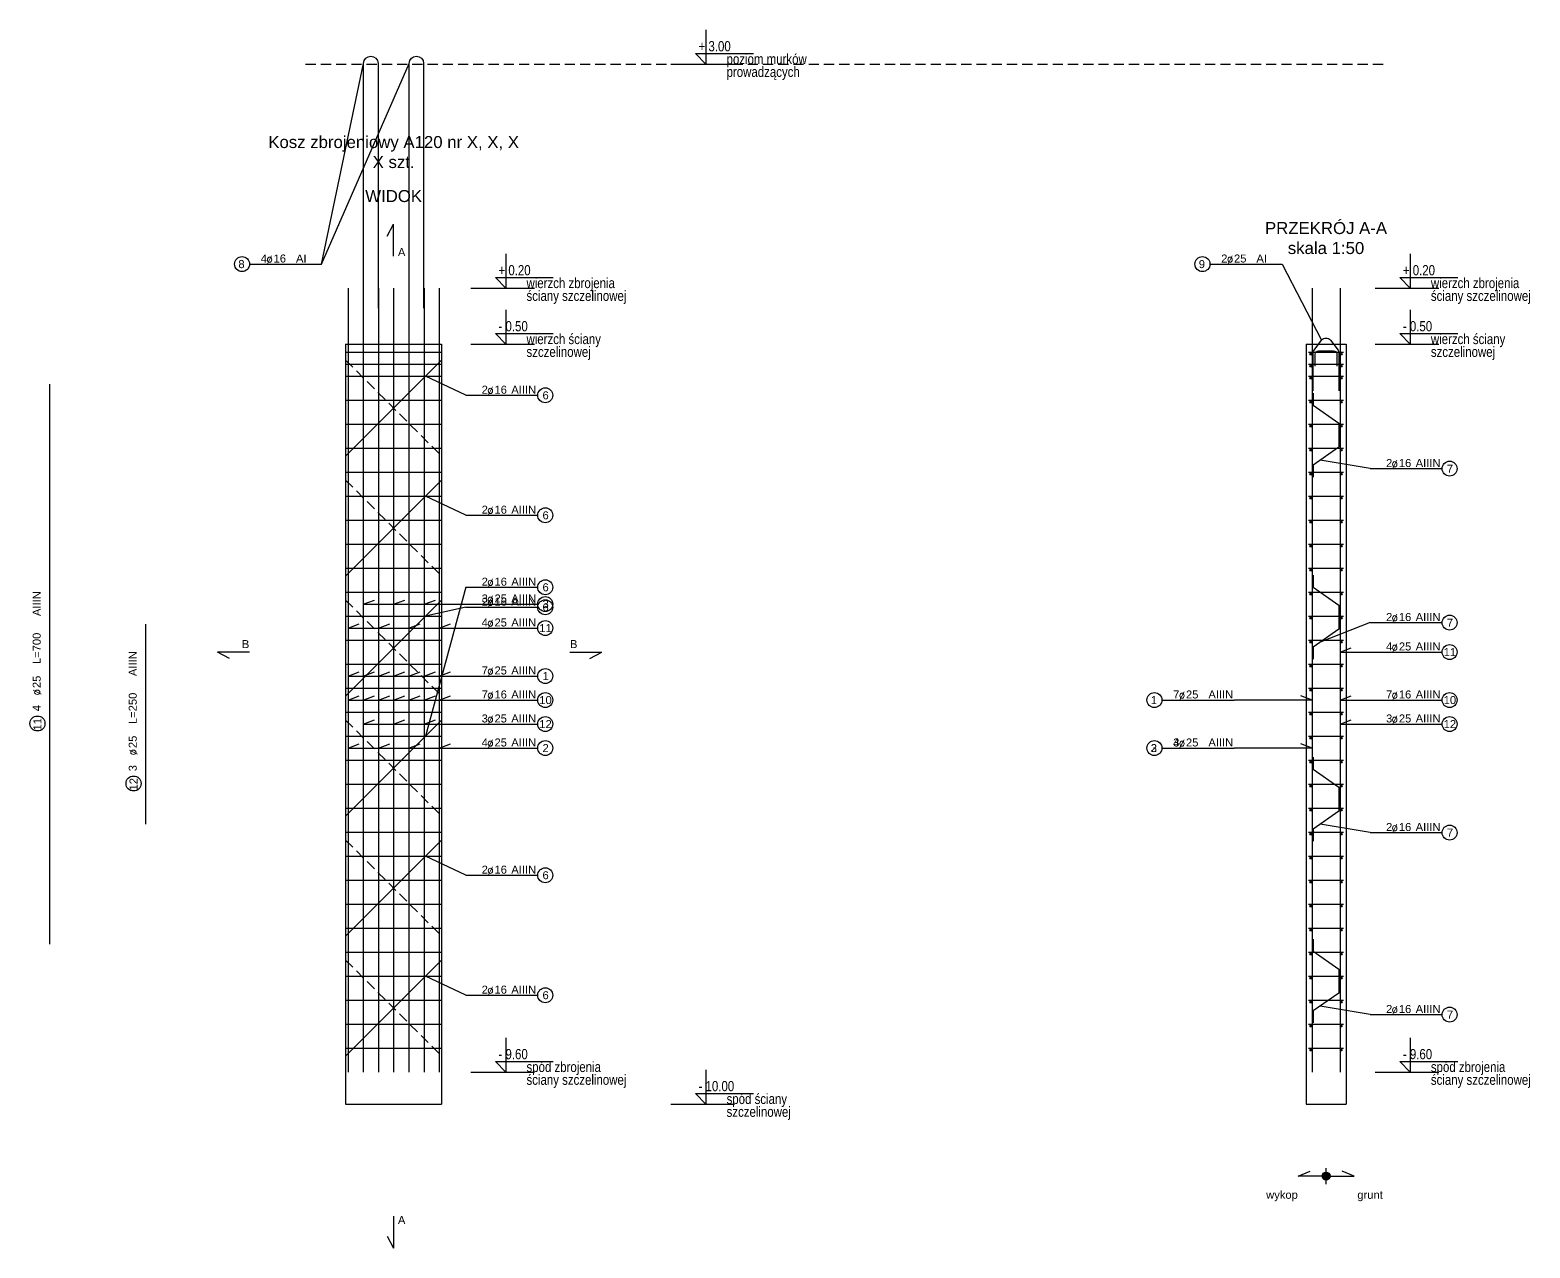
# Model space of a CAD drawing. Extents: x -5033 to 9347, y -16423 to -2362.
# Drawn here: x -1394 to 480, y -16423 to -14900 of the extents above; entities that cross this region are included whole.
import ezdxf
from ezdxf.enums import TextEntityAlignment as Align

# ---------------------------------------------------------------- set-up
doc = ezdxf.new("R2010")
doc.units = 0
doc.header["$MEASUREMENT"] = 0
doc.linetypes.add('DASHED', pattern=[19.05, 12.7, -6.35])
for name, color, linetype in [('__SOL-KOTY_WYSOKOSCIOWE', 4, 'CONTINUOUS'), ('__SOL-OPISY', 4, 'CONTINUOUS'), ('__SOL-PRZERYWANA', 253, 'DASHED'), ('__SOL-WIDOK', 4, 'CONTINUOUS'), ('__SOL-ZBROJENIE', 3, 'CONTINUOUS')]:
    doc.layers.add(name, color=color, linetype=linetype)
doc.styles.add('ARIAL', font='arial.ttf', dxfattribs={"height": 2.5})
doc.styles.add('SIMPLEX', font='SIMPLEX.SHX', dxfattribs={"width": 0.8})
doc.styles.get("Standard").update_dxf_attribs({"font": 'arial.ttf'})

# ---------------------------------------------------------------- blocks, each defined once
blk = doc.blocks.new('OPIS_PRET_BEZ_LINII')
at = {"layer": '__SOL-OPISY'}
blk.add_circle((25.7, 0), 9.36, dxfattribs=at)
at = {"layer": '__SOL-OPISY', "style": 'SIMPLEX', "width": 0.9}
blk.add_text(' %%c ', height=10, dxfattribs=at).set_placement((64.7, -4.8), align=Align.CENTER)
at = {"layer": '__SOL-OPISY', "style": 'ARIAL', "width": 0.8}
blk.add_attdef('NUMER', text='', height=10, dxfattribs=at).set_placement((25.7, 0), align=Align.MIDDLE)
blk.add_attdef('ILOSC', text='', height=10, dxfattribs=at).set_placement((56.9, -5.1), align=Align.RIGHT)
for tag, p in [('SREDNICA', (71, -5.1)), ('DLUGOSC', (95.1, -5.2)), ('STAL', (144.7, -5.2))]:
    blk.add_attdef(tag, p, '', height=10, dxfattribs=at)
blk = doc.blocks.new('OPIS_PRAWY')
at = {"layer": '__SOL-OPISY'}
blk.add_line((0, 0), (90, 0), dxfattribs=at)
blk.add_circle((99.4, 0), 9.36, dxfattribs=at)
at = {"layer": '__SOL-OPISY', "style": 'SIMPLEX', "width": 0.9}
blk.add_text(' %%c ', height=10, dxfattribs=at).set_placement((20.9, 0.5))
at = {"layer": '__SOL-OPISY', "style": 'ARIAL', "width": 0.8}
blk.add_attdef('ILOSC', text='', height=10, dxfattribs=at).set_placement((27.1, 0.1), align=Align.RIGHT)
for tag, p in [('SREDNICA', (35.4, 0.1)), ('STAL', (58.4, 0.5))]:
    blk.add_attdef(tag, p, '', height=10, dxfattribs=at)
for tag, p in [('NUMER', (99.4, 0)), ('DLUGOSC', (52.8, -6.1))]:
    blk.add_attdef(tag, text='', height=10, dxfattribs=at).set_placement(p, align=Align.MIDDLE)
blk = doc.blocks.new('OPIS_LEWY')
at = {"layer": '__SOL-OPISY'}
blk.add_line((-90, 0), (0, 0), dxfattribs=at)
blk.add_circle((-99.4, 0), 9.36, dxfattribs=at)
at = {"layer": '__SOL-OPISY', "style": 'SIMPLEX', "width": 0.9}
blk.add_text(' %%c ', height=10, dxfattribs=at).set_placement((-75, 0.5))
at = {"layer": '__SOL-OPISY', "style": 'ARIAL', "width": 0.8}
for tag, p in [('NUMER', (-99.4, 0)), ('DLUGOSC', (-58.9, -6.6))]:
    blk.add_attdef(tag, text='', height=10, dxfattribs=at).set_placement(p, align=Align.MIDDLE)
blk.add_attdef('ILOSC', text='', height=10, dxfattribs=at).set_placement((-74, 0.1), align=Align.RIGHT)
for tag, p in [('SREDNICA', (-65.8, 0.1)), ('STAL', (-42.7, 0.3))]:
    blk.add_attdef(tag, p, '', height=10, dxfattribs=at)
blk = doc.blocks.new('KOTA')
at = {"layer": '__SOL-KOTY_WYSOKOSCIOWE'}
for p, q in [((0, 33.4), (0, 0)), ((-34, 0), (28, 0)), ((0, 0), (-9.9, 10.4)), ((-9.9, 10.4), (46.5, 10.4))]:
    blk.add_line(p, q, dxfattribs=at)
at = {"layer": '__SOL-KOTY_WYSOKOSCIOWE', "style": 'ARIAL', "width": 0.8}
blk.add_attdef('RZEDNA', (500.5, 15.9), '', height=10.4, dxfattribs=at)

msp = doc.modelspace()

# ---------------------------------------------------------------- hatches: boundary and pattern name
at = {"layer": '__SOL-OPISY'}
msp.add_hatch(color=256, dxfattribs=at).paths.add_polyline_path([(230, -16333, 1), (220, -16333, 1)])
at = {"layer": '__SOL-ZBROJENIE'}
for points in [[(207.2, -15305.5, 1), (204.8, -15305.5, 1)], [(245.2, -15305.5, 1), (242.8, -15305.5, 1)], [(207.2, -15320.5, 1), (204.8, -15320.5, 1)], [(245.2, -15320.5, 1), (242.8, -15320.5, 1)], [(207.2, -15335.5, 1), (204.8, -15335.5, 1)], [(245.2, -15335.5, 1), (242.8, -15335.5, 1)], [(207.2, -15365.5, 1), (204.8, -15365.5, 1)], [(245.2, -15365.5, 1), (242.8, -15365.5, 1)], [(207.2, -15395.5, 1), (204.8, -15395.5, 1)], [(245.2, -15395.5, 1), (242.8, -15395.5, 1)], [(207.2, -15425.5, 1), (204.8, -15425.5, 1)], [(245.2, -15425.5, 1), (242.8, -15425.5, 1)], [(207.2, -15455.5, 1), (204.8, -15455.5, 1)], [(245.2, -15455.5, 1), (242.8, -15455.5, 1)], [(207.2, -15485.5, 1), (204.8, -15485.5, 1)], [(245.2, -15485.5, 1), (242.8, -15485.5, 1)], [(207.2, -15515.5, 1), (204.8, -15515.5, 1)], [(245.2, -15515.5, 1), (242.8, -15515.5, 1)], [(207.2, -15545.5, 1), (204.8, -15545.5, 1)], [(245.2, -15545.5, 1), (242.8, -15545.5, 1)], [(207.2, -15575.5, 1), (204.8, -15575.5, 1)], [(245.2, -15575.5, 1), (242.8, -15575.5, 1)], [(207.2, -15605.5, 1), (204.8, -15605.5, 1)], [(245.2, -15605.5, 1), (242.8, -15605.5, 1)], [(207.2, -15635.5, 1), (204.8, -15635.5, 1)], [(245.2, -15635.5, 1), (242.8, -15635.5, 1)], [(207.2, -15665.5, 1), (204.8, -15665.5, 1)], [(245.2, -15665.5, 1), (242.8, -15665.5, 1)], [(207.2, -15695.5, 1), (204.8, -15695.5, 1)], [(245.2, -15695.5, 1), (242.8, -15695.5, 1)], [(207.2, -15725.5, 1), (204.8, -15725.5, 1)], [(245.2, -15725.5, 1), (242.8, -15725.5, 1)], [(207.2, -15755.5, 1), (204.8, -15755.5, 1)], [(245.2, -15755.5, 1), (242.8, -15755.5, 1)], [(207.2, -15785.5, 1), (204.8, -15785.5, 1)], [(245.2, -15785.5, 1), (242.8, -15785.5, 1)], [(207.2, -15815.5, 1), (204.8, -15815.5, 1)], [(245.2, -15815.5, 1), (242.8, -15815.5, 1)], [(207.2, -15845.5, 1), (204.8, -15845.5, 1)], [(245.2, -15845.5, 1), (242.8, -15845.5, 1)], [(207.2, -15875.5, 1), (204.8, -15875.5, 1)], [(245.2, -15875.5, 1), (242.8, -15875.5, 1)], [(207.2, -15905.5, 1), (204.8, -15905.5, 1)], [(245.2, -15905.5, 1), (242.8, -15905.5, 1)], [(207.2, -15935.5, 1), (204.8, -15935.5, 1)], [(245.2, -15935.5, 1), (242.8, -15935.5, 1)], [(207.2, -15965.5, 1), (204.8, -15965.5, 1)], [(245.2, -15965.5, 1), (242.8, -15965.5, 1)], [(207.2, -15995.5, 1), (204.8, -15995.5, 1)], [(245.2, -15995.5, 1), (242.8, -15995.5, 1)], [(207.2, -16025.5, 1), (204.8, -16025.5, 1)], [(245.2, -16025.5, 1), (242.8, -16025.5, 1)], [(207.2, -16055.5, 1), (204.8, -16055.5, 1)], [(245.2, -16055.5, 1), (242.8, -16055.5, 1)], [(207.2, -16085.5, 1), (204.8, -16085.5, 1)], [(245.2, -16085.5, 1), (242.8, -16085.5, 1)], [(207.2, -16115.5, 1), (204.8, -16115.5, 1)], [(245.2, -16115.5, 1), (242.8, -16115.5, 1)], [(207.2, -16145.5, 1), (204.8, -16145.5, 1)], [(245.2, -16145.5, 1), (242.8, -16145.5, 1)], [(207.2, -16175.5, 1), (204.8, -16175.5, 1)], [(245.2, -16175.5, 1), (242.8, -16175.5, 1)]]:
    msp.add_hatch(color=256, dxfattribs=at).paths.add_polyline_path(points)

# ---------------------------------------------------------------- linework, layer by layer
at = {"layer": '__SOL-OPISY'}
for p, q in [((-1030, -15193), (-977.5, -14942)), ((-1030, -15193), (-920.5, -14942)), ((-948, -15158), (-940, -15143)), ((-940, -15183), (-940, -15143)), ((170, -15193), (219.4, -15287.9)), ((-850, -15357), (-900, -15333)), ((280, -15448.7), (217.52, -15438.2)), ((-850, -15507), (-900, -15483)), ((-850, -15597), (-900, -15783)), ((-978, -15618), (-963.9, -15612.9)), ((-978, -15618), (-850, -15618)), ((-940, -15618), (-925.9, -15612.9)), ((-902, -15618), (-887.9, -15612.9)), ((-850, -15622), (-900, -15633)), ((-997, -15648), (-982.9, -15642.9)), ((-997, -15648), (-850, -15648)), ((-959, -15648), (-944.9, -15642.9)), ((-921, -15648), (-906.9, -15642.9)), ((-883, -15648), (-868.9, -15642.9)), ((280, -15641.2), (217.52, -15665.7)), ((-1120, -15678), (-1160, -15678)), ((-1145, -15686), (-1160, -15678)), ((-720, -15678), (-680, -15678)), ((-695, -15686), (-680, -15678)), ((242.5, -15678), (256.6, -15672.9)), ((242.5, -15678), (280, -15678)), ((-997, -15708), (-982.9, -15702.9)), ((-978, -15708), (-963.9, -15702.9)), ((-959, -15708), (-944.9, -15702.9)), ((-940, -15708), (-925.9, -15702.9)), ((-921, -15708), (-906.9, -15702.9)), ((-902, -15708), (-887.9, -15702.9)), ((-883, -15708), (-868.9, -15702.9)), ((-997, -15708), (-850, -15708)), ((-997, -15738), (-982.9, -15732.9)), ((-997, -15738), (-850, -15738)), ((-978, -15738), (-963.9, -15732.9)), ((-959, -15738), (-944.9, -15732.9)), ((-940, -15738), (-925.9, -15732.9)), ((-921, -15738), (-906.9, -15732.9)), ((-902, -15738), (-887.9, -15732.9)), ((-883, -15738), (-868.9, -15732.9)), ((207.5, -15738), (110, -15738)), ((207.5, -15738), (193.41, -15732.9)), ((242.5, -15738), (256.6, -15732.9)), ((242.5, -15738), (280, -15738)), ((-978, -15768), (-963.9, -15762.9)), ((-978, -15768), (-850, -15768)), ((-940, -15768), (-925.9, -15762.9)), ((-902, -15768), (-887.9, -15762.9)), ((242.5, -15768), (256.6, -15762.9)), ((242.5, -15768), (280, -15768)), ((-997, -15798), (-982.9, -15792.9)), ((-997, -15798), (-850, -15798)), ((-959, -15798), (-944.9, -15792.9)), ((-921, -15798), (-906.9, -15792.9)), ((-883, -15798), (-868.9, -15792.9)), ((207.5, -15798), (110, -15798)), ((207.5, -15798), (110, -15798)), ((207.5, -15798), (193.41, -15792.9)), ((207.5, -15798), (193.41, -15792.9)), ((280, -15903.7), (217.52, -15893.2)), ((-850, -15957), (-900, -15933)), ((-850, -16107), (-900, -16083)), ((280, -16131.2), (217.52, -16120.7)), ((225, -16343), (225, -16323)), ((190, -16333), (205, -16327)), ((225, -16333), (190, -16333)), ((225, -16333), (260, -16333)), ((260, -16333), (245, -16327)), ((-940, -16383), (-940, -16423)), ((-948, -16408), (-940, -16423))]:
    msp.add_line(p, q, dxfattribs=at)
msp.add_circle((225, -16333), 5, dxfattribs=at)
at = {"layer": '__SOL-PRZERYWANA'}
msp.add_line((-1050, -14943), (300, -14943), dxfattribs=at)
for points in [[(-1000, -15293), (-1000, -15313), (-880, -15433), (-880, -15453)], [(-1000, -15443), (-1000, -15463), (-880, -15583), (-880, -15603)], [(-1000, -15593), (-1000, -15613), (-880, -15733), (-880, -15753)], [(-1000, -15743), (-1000, -15763), (-880, -15883), (-880, -15903)], [(-1000, -15893), (-1000, -15913), (-880, -16033), (-880, -16053)], [(-1000, -16043), (-1000, -16063), (-880, -16183), (-880, -16203)]]:
    msp.add_lwpolyline(points, dxfattribs=at)
at = {"layer": '__SOL-WIDOK'}
for p, q in [((-1000, -15293), (-1000, -16243)), ((-1000, -15293), (-880, -15293)), ((-880, -15293), (-880, -16243)), ((200, -15293), (200, -16243)), ((200, -15293), (250, -15293)), ((250, -15293), (250, -16243)), ((-1000, -16243), (-880, -16243)), ((200, -16243), (250, -16243))]:
    msp.add_line(p, q, dxfattribs=at)
at = {"layer": '__SOL-ZBROJENIE'}
for p, q in [((-997, -15223), (-997, -16203)), ((-978, -15223), (-978, -16203)), ((-959, -15223), (-959, -16203)), ((-940, -15223), (-940, -16203)), ((-921, -15223), (-921, -16203)), ((-902, -15223), (-902, -16203)), ((-883, -15223), (-883, -16203)), ((207.5, -15223), (207.5, -16203)), ((242.5, -15223), (242.5, -16203)), ((-1000, -15303), (-880, -15303)), ((203, -15303), (247, -15303)), ((-1000, -15318), (-880, -15318)), ((203, -15318), (247, -15318)), ((-1370, -15343), (-1370, -16043)), ((-1000, -15333), (-880, -15333)), ((203, -15333), (247, -15333)), ((-1000, -15363), (-880, -15363)), ((203, -15363), (247, -15363)), ((-1000, -15393), (-880, -15393)), ((203, -15393), (247, -15393)), ((-1000, -15423), (-880, -15423)), ((203, -15423), (247, -15423)), ((-1000, -15453), (-880, -15453)), ((203, -15453), (247, -15453)), ((-1000, -15483), (-880, -15483)), ((203, -15483), (247, -15483)), ((-1000, -15513), (-880, -15513)), ((203, -15513), (247, -15513)), ((-1000, -15543), (-880, -15543)), ((203, -15543), (247, -15543)), ((-1000, -15573), (-880, -15573)), ((203, -15573), (247, -15573)), ((-1000, -15603), (-880, -15603)), ((203, -15603), (247, -15603)), ((-1250, -15643), (-1250, -15893)), ((-1000, -15633), (-880, -15633)), ((203, -15633), (247, -15633)), ((-1000, -15663), (-880, -15663)), ((203, -15663), (247, -15663)), ((-1000, -15693), (-880, -15693)), ((203, -15693), (247, -15693)), ((-1000, -15723), (-880, -15723)), ((203, -15723), (247, -15723)), ((-1000, -15753), (-880, -15753)), ((203, -15753), (247, -15753)), ((-1000, -15783), (-880, -15783)), ((203, -15783), (247, -15783)), ((-1000, -15813), (-880, -15813)), ((203, -15813), (247, -15813)), ((-1000, -15843), (-880, -15843)), ((203, -15843), (247, -15843)), ((-1000, -15873), (-880, -15873)), ((203, -15873), (247, -15873)), ((-1000, -15903), (-880, -15903)), ((203, -15903), (247, -15903)), ((-1000, -15933), (-880, -15933)), ((203, -15933), (247, -15933)), ((-1000, -15963), (-880, -15963)), ((203, -15963), (247, -15963)), ((-1000, -15993), (-880, -15993)), ((203, -15993), (247, -15993)), ((-1000, -16023), (-880, -16023)), ((203, -16023), (247, -16023)), ((-1000, -16053), (-880, -16053)), ((203, -16053), (247, -16053)), ((-1000, -16083), (-880, -16083)), ((203, -16083), (247, -16083)), ((-1000, -16113), (-880, -16113)), ((203, -16113), (247, -16113)), ((-1000, -16143), (-880, -16143)), ((203, -16143), (247, -16143)), ((-1000, -16173), (-880, -16173)), ((203, -16173), (247, -16173))]:
    msp.add_line(p, q, dxfattribs=at)
for points in [[(-977.5, -15247.9), (-977.5, -14942, -1), (-959.5, -14942), (-959.5, -15247.9)], [(-920.5, -15247.9), (-920.5, -14942, -1), (-902.5, -14942), (-902.5, -15247.9)], [(209, -15351.5), (209, -15303, -0.16), (210, -15300.4), (219.4, -15287.9, -0.45), (230.6, -15287.9), (240, -15300.4, -0.16), (241, -15303), (241, -15351.5)], [(211.5, -15320.5), (211.5, -15305.5, -0.48), (215.5, -15301.5), (234.5, -15301.5, -0.48), (238.5, -15305.5), (238.5, -15320.5)]]:
    msp.add_lwpolyline(points, format="xyb", dxfattribs=at)
for points in [[(-880, -15293), (-880, -15313), (-1000, -15433), (-1000, -15453)], [(209, -15354.3), (209, -15369.3), (241, -15391.8), (241, -15421.8), (209, -15444.2), (209, -15459.2)], [(-880, -15443), (-880, -15463), (-1000, -15583), (-1000, -15603)], [(-880, -15593), (-880, -15613), (-1000, -15733), (-1000, -15753)], [(209, -15581.8), (209, -15596.8), (241, -15619.2), (241, -15649.2), (209, -15671.7), (209, -15686.7)], [(-880, -15743), (-880, -15763), (-1000, -15883), (-1000, -15903)], [(209, -15809.3), (209, -15824.3), (241, -15846.8), (241, -15876.8), (209, -15899.2), (209, -15914.2)], [(-880, -15893), (-880, -15913), (-1000, -16033), (-1000, -16053)], [(-880, -16043), (-880, -16063), (-1000, -16183), (-1000, -16203)], [(209, -16036.8), (209, -16051.8), (241, -16074.2), (241, -16104.2), (209, -16126.7), (209, -16141.7)]]:
    msp.add_lwpolyline(points, dxfattribs=at)
for centre in [(206, -15305.5), (244, -15305.5), (206, -15320.5), (244, -15320.5), (206, -15335.5), (244, -15335.5), (206, -15365.5), (244, -15365.5), (206, -15395.5), (244, -15395.5), (206, -15425.5), (244, -15425.5), (206, -15455.5), (244, -15455.5), (206, -15485.5), (244, -15485.5), (206, -15515.5), (244, -15515.5), (206, -15545.5), (244, -15545.5), (206, -15575.5), (244, -15575.5), (206, -15605.5), (244, -15605.5), (206, -15635.5), (244, -15635.5), (206, -15665.5), (244, -15665.5), (206, -15695.5), (244, -15695.5), (206, -15725.5), (244, -15725.5), (206, -15755.5), (244, -15755.5), (206, -15785.5), (244, -15785.5), (206, -15815.5), (244, -15815.5), (206, -15845.5), (244, -15845.5), (206, -15875.5), (244, -15875.5), (206, -15905.5), (244, -15905.5), (206, -15935.5), (244, -15935.5), (206, -15965.5), (244, -15965.5), (206, -15995.5), (244, -15995.5), (206, -16025.5), (244, -16025.5), (206, -16055.5), (244, -16055.5), (206, -16085.5), (244, -16085.5), (206, -16115.5), (244, -16115.5), (206, -16145.5), (244, -16145.5), (206, -16175.5), (244, -16175.5)]:
    msp.add_circle(centre, 1.2, dxfattribs=at)

# ---------------------------------------------------------------- block references
at = {"layer": '__SOL-KOTY_WYSOKOSCIOWE'}
ref = msp.add_blockref('KOTA', (-550, -14943), dxfattribs=dict(at, xscale=1.28, yscale=1.28, zscale=1.28))
ref.add_attrib('RZEDNA', '+ 3.00', (-559, -14927), dxfattribs={"height": 12.8, "style": 'ARIAL', "width": 0.8})
ref.add_attrib('OPIS1', 'poziom murków', (-524, -14943), dxfattribs={"height": 12.8, "style": 'ARIAL', "width": 0.8})
ref.add_attrib('OPIS2', 'prowadzących', (-524, -14959), dxfattribs={"height": 12.8, "style": 'ARIAL', "width": 0.8})
ref = msp.add_blockref('KOTA', (-800, -15223), dxfattribs=dict(at, xscale=1.28, yscale=1.28, zscale=1.28))
ref.add_attrib('RZEDNA', '+ 0.20', (-809, -15207), dxfattribs={"height": 12.8, "style": 'ARIAL', "width": 0.8})
ref.add_attrib('OPIS1', 'wierzch zbrojenia', (-774, -15223), dxfattribs={"height": 12.8, "style": 'ARIAL', "width": 0.8})
ref.add_attrib('OPIS2', 'ściany szczelinowej', (-774, -15239), dxfattribs={"height": 12.8, "style": 'ARIAL', "width": 0.8})
ref = msp.add_blockref('KOTA', (330, -15223), dxfattribs=dict(at, xscale=1.28, yscale=1.28, zscale=1.28))
ref.add_attrib('RZEDNA', '+ 0.20', (321, -15207), dxfattribs={"height": 12.8, "style": 'ARIAL', "width": 0.8})
ref.add_attrib('OPIS1', 'wierzch zbrojenia', (356, -15223), dxfattribs={"height": 12.8, "style": 'ARIAL', "width": 0.8})
ref.add_attrib('OPIS2', 'ściany szczelinowej', (356, -15239), dxfattribs={"height": 12.8, "style": 'ARIAL', "width": 0.8})
ref = msp.add_blockref('KOTA', (-800, -15293), dxfattribs=dict(at, xscale=1.28, yscale=1.28, zscale=1.28))
ref.add_attrib('RZEDNA', '- 0.50', (-809, -15277), dxfattribs={"height": 12.8, "style": 'ARIAL', "width": 0.8})
ref.add_attrib('OPIS1', 'wierzch ściany', (-774, -15293), dxfattribs={"height": 12.8, "style": 'ARIAL', "width": 0.8})
ref.add_attrib('OPIS2', 'szczelinowej', (-774, -15309), dxfattribs={"height": 12.8, "style": 'ARIAL', "width": 0.8})
ref = msp.add_blockref('KOTA', (330, -15293), dxfattribs=dict(at, xscale=1.28, yscale=1.28, zscale=1.28))
ref.add_attrib('RZEDNA', '- 0.50', (321, -15277), dxfattribs={"height": 12.8, "style": 'ARIAL', "width": 0.8})
ref.add_attrib('OPIS1', 'wierzch ściany', (356, -15293), dxfattribs={"height": 12.8, "style": 'ARIAL', "width": 0.8})
ref.add_attrib('OPIS2', 'szczelinowej', (356, -15309), dxfattribs={"height": 12.8, "style": 'ARIAL', "width": 0.8})
ref = msp.add_blockref('KOTA', (-800, -16203), dxfattribs=dict(at, xscale=1.28, yscale=1.28, zscale=1.28))
ref.add_attrib('RZEDNA', '- 9.60', (-809, -16187), dxfattribs={"height": 12.8, "style": 'ARIAL', "width": 0.8})
ref.add_attrib('OPIS1', 'spód zbrojenia', (-774, -16203), dxfattribs={"height": 12.8, "style": 'ARIAL', "width": 0.8})
ref.add_attrib('OPIS2', 'ściany szczelinowej', (-774, -16219), dxfattribs={"height": 12.8, "style": 'ARIAL', "width": 0.8})
ref = msp.add_blockref('KOTA', (330, -16203), dxfattribs=dict(at, xscale=1.28, yscale=1.28, zscale=1.28))
ref.add_attrib('RZEDNA', '- 9.60', (321, -16187), dxfattribs={"height": 12.8, "style": 'ARIAL', "width": 0.8})
ref.add_attrib('OPIS1', 'spód zbrojenia', (356, -16203), dxfattribs={"height": 12.8, "style": 'ARIAL', "width": 0.8})
ref.add_attrib('OPIS2', 'ściany szczelinowej', (356, -16219), dxfattribs={"height": 12.8, "style": 'ARIAL', "width": 0.8})
ref = msp.add_blockref('KOTA', (-550, -16243), dxfattribs=dict(at, xscale=1.28, yscale=1.28, zscale=1.28))
ref.add_attrib('RZEDNA', '- 10.00', (-559, -16227), dxfattribs={"height": 12.8, "style": 'ARIAL', "width": 0.8})
ref.add_attrib('OPIS1', 'spód ściany', (-524, -16243), dxfattribs={"height": 12.8, "style": 'ARIAL', "width": 0.8})
ref.add_attrib('OPIS2', 'szczelinowej', (-524, -16259), dxfattribs={"height": 12.8, "style": 'ARIAL', "width": 0.8})
at = {"layer": '__SOL-OPISY'}
ref = msp.add_blockref('OPIS_LEWY', (-1030, -15193), dxfattribs=at)
ref.add_attrib('ILOSC', '4', (-1106, -15191), dxfattribs={"height": 10, "style": 'ARIAL'})
ref.add_attrib('SREDNICA', '16', (-1090, -15191), dxfattribs={"height": 10, "style": 'ARIAL'})
ref.add_attrib('STAL', 'AI', (-1062, -15191), dxfattribs={"height": 10, "style": 'ARIAL'})
ref.add_attrib('NUMER', '8', (-1134, -15198), dxfattribs={"height": 10, "style": 'ARIAL'})
ref = msp.add_blockref('OPIS_LEWY', (170, -15193), dxfattribs=at)
ref.add_attrib('ILOSC', '2', (94, -15191), dxfattribs={"height": 10, "style": 'ARIAL'})
ref.add_attrib('SREDNICA', '25', (110, -15191), dxfattribs={"height": 10, "style": 'ARIAL'})
ref.add_attrib('STAL', 'AI', (138, -15191), dxfattribs={"height": 10, "style": 'ARIAL'})
ref.add_attrib('NUMER', '9', (66, -15198), dxfattribs={"height": 10, "style": 'ARIAL'})
ref = msp.add_blockref('OPIS_PRAWY', (-850, -15357), dxfattribs=at)
ref.add_attrib('ILOSC', '2', (-830, -15355), dxfattribs={"height": 10, "style": 'ARIAL'})
ref.add_attrib('SREDNICA', '16', (-814, -15355), dxfattribs={"height": 10, "style": 'ARIAL'})
ref.add_attrib('STAL', 'AIIIN', (-793, -15355), dxfattribs={"height": 10, "style": 'ARIAL'})
ref.add_attrib('NUMER', '6', (-754, -15362), dxfattribs={"height": 10, "style": 'ARIAL'})
ref = msp.add_blockref('OPIS_PRAWY', (280, -15448.7), dxfattribs=at)
ref.add_attrib('ILOSC', '2', (300, -15446.7), dxfattribs={"height": 10, "style": 'ARIAL'})
ref.add_attrib('SREDNICA', '16', (316, -15446.7), dxfattribs={"height": 10, "style": 'ARIAL'})
ref.add_attrib('STAL', 'AIIIN', (337, -15446.7), dxfattribs={"height": 10, "style": 'ARIAL'})
ref.add_attrib('NUMER', '7', (376, -15453.7), dxfattribs={"height": 10, "style": 'ARIAL'})
ref = msp.add_blockref('OPIS_PRAWY', (-850, -15507), dxfattribs=at)
ref.add_attrib('ILOSC', '2', (-830, -15505), dxfattribs={"height": 10, "style": 'ARIAL'})
ref.add_attrib('SREDNICA', '16', (-814, -15505), dxfattribs={"height": 10, "style": 'ARIAL'})
ref.add_attrib('STAL', 'AIIIN', (-793, -15505), dxfattribs={"height": 10, "style": 'ARIAL'})
ref.add_attrib('NUMER', '6', (-754, -15512), dxfattribs={"height": 10, "style": 'ARIAL'})
ref = msp.add_blockref('OPIS_PRAWY', (-850, -15597), dxfattribs=at)
ref.add_attrib('ILOSC', '2', (-830, -15595), dxfattribs={"height": 10, "style": 'ARIAL'})
ref.add_attrib('SREDNICA', '16', (-814, -15595), dxfattribs={"height": 10, "style": 'ARIAL'})
ref.add_attrib('STAL', 'AIIIN', (-793, -15595), dxfattribs={"height": 10, "style": 'ARIAL'})
ref.add_attrib('NUMER', '6', (-754, -15602), dxfattribs={"height": 10, "style": 'ARIAL'})
ref = msp.add_blockref('OPIS_PRET_BEZ_LINII', (-1385, -15793), dxfattribs=dict(at, rotation=90))
ref.add_attrib('NUMER', '11', (-1380, -15776), dxfattribs={"height": 10, "rotation": 90, "style": 'ARIAL'})
ref.add_attrib('ILOSC', '4', (-1381, -15752), dxfattribs={"height": 10, "rotation": 90, "style": 'ARIAL'})
ref.add_attrib('SREDNICA', '25', (-1381, -15723), dxfattribs={"height": 10, "rotation": 90, "style": 'ARIAL'})
ref.add_attrib('DLUGOSC', 'L=700', (-1381, -15693), dxfattribs={"height": 10, "rotation": 90, "style": 'ARIAL'})
ref.add_attrib('STAL', 'AIIIN', (-1381, -15633), dxfattribs={"height": 10, "rotation": 90, "style": 'ARIAL'})
ref = msp.add_blockref('OPIS_PRAWY', (-850, -15618), dxfattribs=at)
ref.add_attrib('ILOSC', '3', (-830, -15616), dxfattribs={"height": 10, "style": 'ARIAL'})
ref.add_attrib('SREDNICA', '25', (-814, -15616), dxfattribs={"height": 10, "style": 'ARIAL'})
ref.add_attrib('STAL', 'AIIIN', (-793, -15616), dxfattribs={"height": 10, "style": 'ARIAL'})
ref.add_attrib('NUMER', '3', (-754, -15623), dxfattribs={"height": 10, "style": 'ARIAL'})
ref = msp.add_blockref('OPIS_PRAWY', (-850, -15622), dxfattribs=at)
ref.add_attrib('ILOSC', '2', (-830, -15620), dxfattribs={"height": 10, "style": 'ARIAL'})
ref.add_attrib('SREDNICA', '16', (-814, -15620), dxfattribs={"height": 10, "style": 'ARIAL'})
ref.add_attrib('STAL', 'AIIIN', (-793, -15620), dxfattribs={"height": 10, "style": 'ARIAL'})
ref.add_attrib('NUMER', '6', (-754, -15627), dxfattribs={"height": 10, "style": 'ARIAL'})
ref = msp.add_blockref('OPIS_PRAWY', (280, -15641.2), dxfattribs=at)
ref.add_attrib('ILOSC', '2', (300, -15639.2), dxfattribs={"height": 10, "style": 'ARIAL'})
ref.add_attrib('SREDNICA', '16', (316, -15639.2), dxfattribs={"height": 10, "style": 'ARIAL'})
ref.add_attrib('STAL', 'AIIIN', (337, -15639.2), dxfattribs={"height": 10, "style": 'ARIAL'})
ref.add_attrib('NUMER', '7', (376, -15646.2), dxfattribs={"height": 10, "style": 'ARIAL'})
ref = msp.add_blockref('OPIS_PRAWY', (-850, -15648), dxfattribs=at)
ref.add_attrib('ILOSC', '4', (-830, -15646), dxfattribs={"height": 10, "style": 'ARIAL'})
ref.add_attrib('SREDNICA', '25', (-814, -15646), dxfattribs={"height": 10, "style": 'ARIAL'})
ref.add_attrib('STAL', 'AIIIN', (-793, -15646), dxfattribs={"height": 10, "style": 'ARIAL'})
ref.add_attrib('NUMER', '11', (-758, -15653), dxfattribs={"height": 10, "style": 'ARIAL'})
ref = msp.add_blockref('OPIS_PRAWY', (280, -15678), dxfattribs=at)
ref.add_attrib('ILOSC', '4', (300, -15676), dxfattribs={"height": 10, "style": 'ARIAL'})
ref.add_attrib('SREDNICA', '25', (316, -15676), dxfattribs={"height": 10, "style": 'ARIAL'})
ref.add_attrib('STAL', 'AIIIN', (337, -15676), dxfattribs={"height": 10, "style": 'ARIAL'})
ref.add_attrib('NUMER', '11', (372, -15683), dxfattribs={"height": 10, "style": 'ARIAL'})
ref = msp.add_blockref('OPIS_PRET_BEZ_LINII', (-1265, -15868), dxfattribs=dict(at, rotation=90))
ref.add_attrib('NUMER', '12', (-1260, -15851), dxfattribs={"height": 10, "rotation": 90, "style": 'ARIAL'})
ref.add_attrib('ILOSC', '3', (-1261, -15827), dxfattribs={"height": 10, "rotation": 90, "style": 'ARIAL'})
ref.add_attrib('SREDNICA', '25', (-1261, -15798), dxfattribs={"height": 10, "rotation": 90, "style": 'ARIAL'})
ref.add_attrib('DLUGOSC', 'L=250', (-1261, -15768), dxfattribs={"height": 10, "rotation": 90, "style": 'ARIAL'})
ref.add_attrib('STAL', 'AIIIN', (-1261, -15708), dxfattribs={"height": 10, "rotation": 90, "style": 'ARIAL'})
ref = msp.add_blockref('OPIS_PRAWY', (-850, -15708), dxfattribs=at)
ref.add_attrib('ILOSC', '7', (-830, -15706), dxfattribs={"height": 10, "style": 'ARIAL'})
ref.add_attrib('SREDNICA', '25', (-814, -15706), dxfattribs={"height": 10, "style": 'ARIAL'})
ref.add_attrib('STAL', 'AIIIN', (-793, -15706), dxfattribs={"height": 10, "style": 'ARIAL'})
ref.add_attrib('NUMER', '1', (-754, -15713), dxfattribs={"height": 10, "style": 'ARIAL'})
ref = msp.add_blockref('OPIS_PRAWY', (-850, -15738), dxfattribs=at)
ref.add_attrib('ILOSC', '7', (-830, -15736), dxfattribs={"height": 10, "style": 'ARIAL'})
ref.add_attrib('SREDNICA', '16', (-814, -15736), dxfattribs={"height": 10, "style": 'ARIAL'})
ref.add_attrib('STAL', 'AIIIN', (-793, -15736), dxfattribs={"height": 10, "style": 'ARIAL'})
ref.add_attrib('NUMER', '10', (-758, -15743), dxfattribs={"height": 10, "style": 'ARIAL'})
ref = msp.add_blockref('OPIS_LEWY', (110, -15738), dxfattribs=at)
ref.add_attrib('ILOSC', '7', (34, -15736), dxfattribs={"height": 10, "style": 'ARIAL'})
ref.add_attrib('SREDNICA', '25', (50, -15736), dxfattribs={"height": 10, "style": 'ARIAL'})
ref.add_attrib('STAL', 'AIIIN', (78, -15736), dxfattribs={"height": 10, "style": 'ARIAL'})
ref.add_attrib('NUMER', '1', (6, -15743), dxfattribs={"height": 10, "style": 'ARIAL'})
ref = msp.add_blockref('OPIS_PRAWY', (280, -15738), dxfattribs=at)
ref.add_attrib('ILOSC', '7', (300, -15736), dxfattribs={"height": 10, "style": 'ARIAL'})
ref.add_attrib('SREDNICA', '16', (316, -15736), dxfattribs={"height": 10, "style": 'ARIAL'})
ref.add_attrib('STAL', 'AIIIN', (337, -15736), dxfattribs={"height": 10, "style": 'ARIAL'})
ref.add_attrib('NUMER', '10', (372, -15743), dxfattribs={"height": 10, "style": 'ARIAL'})
ref = msp.add_blockref('OPIS_PRAWY', (-850, -15768), dxfattribs=at)
ref.add_attrib('ILOSC', '3', (-830, -15766), dxfattribs={"height": 10, "style": 'ARIAL'})
ref.add_attrib('SREDNICA', '25', (-814, -15766), dxfattribs={"height": 10, "style": 'ARIAL'})
ref.add_attrib('STAL', 'AIIIN', (-793, -15766), dxfattribs={"height": 10, "style": 'ARIAL'})
ref.add_attrib('NUMER', '12', (-758, -15773), dxfattribs={"height": 10, "style": 'ARIAL'})
ref = msp.add_blockref('OPIS_PRAWY', (280, -15768), dxfattribs=at)
ref.add_attrib('ILOSC', '3', (300, -15766), dxfattribs={"height": 10, "style": 'ARIAL'})
ref.add_attrib('SREDNICA', '25', (316, -15766), dxfattribs={"height": 10, "style": 'ARIAL'})
ref.add_attrib('STAL', 'AIIIN', (337, -15766), dxfattribs={"height": 10, "style": 'ARIAL'})
ref.add_attrib('NUMER', '12', (372, -15773), dxfattribs={"height": 10, "style": 'ARIAL'})
ref = msp.add_blockref('OPIS_PRAWY', (-850, -15798), dxfattribs=at)
ref.add_attrib('ILOSC', '4', (-830, -15796), dxfattribs={"height": 10, "style": 'ARIAL'})
ref.add_attrib('SREDNICA', '25', (-814, -15796), dxfattribs={"height": 10, "style": 'ARIAL'})
ref.add_attrib('STAL', 'AIIIN', (-793, -15796), dxfattribs={"height": 10, "style": 'ARIAL'})
ref.add_attrib('NUMER', '2', (-754, -15803), dxfattribs={"height": 10, "style": 'ARIAL'})
ref = msp.add_blockref('OPIS_LEWY', (110, -15798), dxfattribs=at)
ref.add_attrib('ILOSC', '4', (34, -15796), dxfattribs={"height": 10, "style": 'ARIAL'})
ref.add_attrib('SREDNICA', '25', (50, -15796), dxfattribs={"height": 10, "style": 'ARIAL'})
ref.add_attrib('STAL', 'AIIIN', (78, -15796), dxfattribs={"height": 10, "style": 'ARIAL'})
ref.add_attrib('NUMER', '2', (6, -15803), dxfattribs={"height": 10, "style": 'ARIAL'})
ref = msp.add_blockref('OPIS_LEWY', (110, -15798), dxfattribs=at)
ref.add_attrib('ILOSC', '3', (34, -15796), dxfattribs={"height": 10, "style": 'ARIAL'})
ref.add_attrib('SREDNICA', '25', (50, -15796), dxfattribs={"height": 10, "style": 'ARIAL'})
ref.add_attrib('STAL', 'AIIIN', (78, -15796), dxfattribs={"height": 10, "style": 'ARIAL'})
ref.add_attrib('NUMER', '3', (6, -15803), dxfattribs={"height": 10, "style": 'ARIAL'})
ref = msp.add_blockref('OPIS_PRAWY', (280, -15903.7), dxfattribs=at)
ref.add_attrib('ILOSC', '2', (300, -15901.7), dxfattribs={"height": 10, "style": 'ARIAL'})
ref.add_attrib('SREDNICA', '16', (316, -15901.7), dxfattribs={"height": 10, "style": 'ARIAL'})
ref.add_attrib('STAL', 'AIIIN', (337, -15901.7), dxfattribs={"height": 10, "style": 'ARIAL'})
ref.add_attrib('NUMER', '7', (376, -15908.7), dxfattribs={"height": 10, "style": 'ARIAL'})
ref = msp.add_blockref('OPIS_PRAWY', (-850, -15957), dxfattribs=at)
ref.add_attrib('ILOSC', '2', (-830, -15955), dxfattribs={"height": 10, "style": 'ARIAL'})
ref.add_attrib('SREDNICA', '16', (-814, -15955), dxfattribs={"height": 10, "style": 'ARIAL'})
ref.add_attrib('STAL', 'AIIIN', (-793, -15955), dxfattribs={"height": 10, "style": 'ARIAL'})
ref.add_attrib('NUMER', '6', (-754, -15962), dxfattribs={"height": 10, "style": 'ARIAL'})
ref = msp.add_blockref('OPIS_PRAWY', (-850, -16107), dxfattribs=at)
ref.add_attrib('ILOSC', '2', (-830, -16105), dxfattribs={"height": 10, "style": 'ARIAL'})
ref.add_attrib('SREDNICA', '16', (-814, -16105), dxfattribs={"height": 10, "style": 'ARIAL'})
ref.add_attrib('STAL', 'AIIIN', (-793, -16105), dxfattribs={"height": 10, "style": 'ARIAL'})
ref.add_attrib('NUMER', '6', (-754, -16112), dxfattribs={"height": 10, "style": 'ARIAL'})
ref = msp.add_blockref('OPIS_PRAWY', (280, -16131.2), dxfattribs=at)
ref.add_attrib('ILOSC', '2', (300, -16129.2), dxfattribs={"height": 10, "style": 'ARIAL'})
ref.add_attrib('SREDNICA', '16', (316, -16129.2), dxfattribs={"height": 10, "style": 'ARIAL'})
ref.add_attrib('STAL', 'AIIIN', (337, -16129.2), dxfattribs={"height": 10, "style": 'ARIAL'})
ref.add_attrib('NUMER', '7', (376, -16136.2), dxfattribs={"height": 10, "style": 'ARIAL'})

# ---------------------------------------------------------------- texts
at = {"layer": '__SOL-OPISY', "width": 2500, "attachment_point": 5}
for s, insert, char_height in [('Kosz zbrojeniowy A120 nr X, X, X\\PX szt.\\P', (-940, -15053), 15), ('\\P\\PWIDOK\\P', (-940, -15083), 15), ('\\P\\P\\PPRZEKRÓJ A-A\\Pskala 1:50\\P', (225, -15123), 15), ('A\\P', (-930, -15178), 10), ('B\\P', (-1125, -15668), 10), ('B\\P', (-715, -15668), 10), ('wykop\\P', (170, -16358), 10), ('grunt\\P', (280, -16358), 10), ('A\\P', (-930, -16388), 10)]:
    msp.add_mtext(s, dxfattribs=dict(at, insert=insert, char_height=char_height))

doc.saveas('drawing.dxf')
